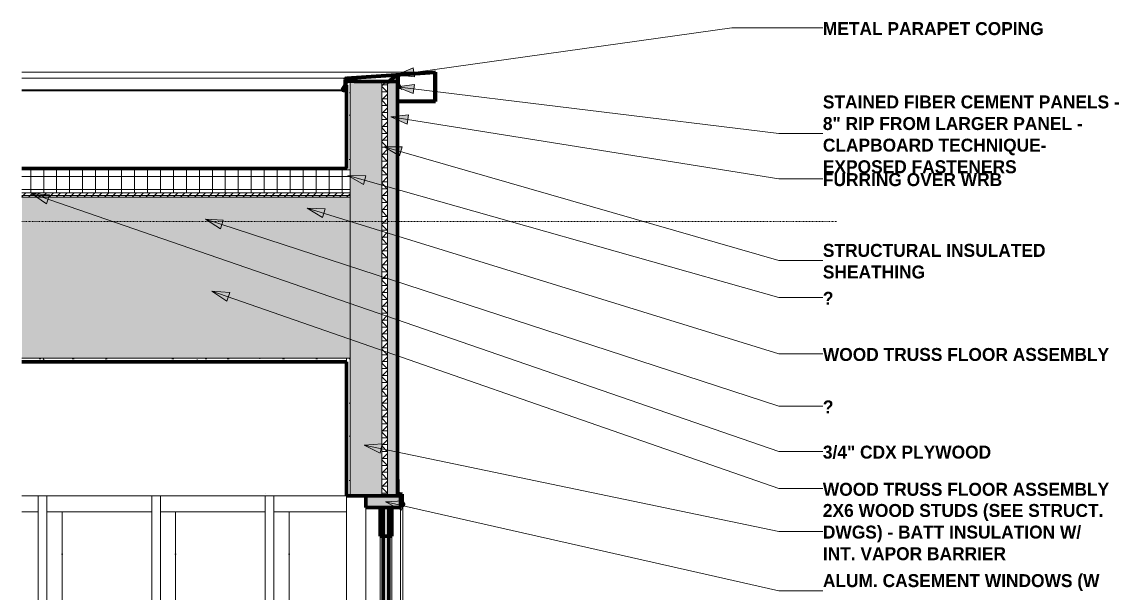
# Model space of a CAD drawing. Header units: inches. Extents: x 2031 to 2895, y -160 to 455.
# Drawn here: x 2552.3 to 2742.6, y 333.3 to 432.3 of the extents above; entities that cross this region are included whole.
import ezdxf

# ---------------------------------------------------------------- set-up
doc = ezdxf.new("R2010")
doc.units = ezdxf.units.IN
doc.header["$MEASUREMENT"] = 0
doc.linetypes.add('Aligning Line 1_8_', pattern=[0.25, 0.125, -0.125])
for name, color, linetype, lineweight in [('A-GLAZ-1', 135, 'Continuous', 18), ('A-GLAZ-2', 10, 'Continuous', 18), ('A-GLAZ-3', 27, 'Continuous', 18), ('A-GLAZ-5', 151, 'Continuous', 70), ('A-GLAZ-CWMG-1', 55, 'Continuous', 9), ('A-ROOF', 132, 'Continuous', 18), ('A-ROOF-1', 252, 'Continuous', 18), ('A-ROOF-2', 31, 'Continuous', 5), ('A-ROOF-3', 132, 'Continuous', 70), ('A-ROOF-PATT-1', 132, 'Continuous', 9), ('A-WALL', 113, 'Continuous', 18), ('A-WALL-1', 254, 'Continuous', 5), ('A-WALL-2', 8, 'Continuous', 5), ('A-WALL-4', 135, 'Continuous', 18), ('A-WALL-5', 27, 'Continuous', 18), ('A-WALL-6', 113, 'Continuous', 70), ('A-WALL-PATT-1', 55, 'Continuous', 9), ('A-WALL-PATT-2', 111, 'Continuous', 9), ('G-ANNO-SYMB', 111, 'Aligning Line 1_8_', 9), ('G-ANNO-TEXT', 231, 'Continuous', 9)]:
    doc.layers.add(name, color=color, linetype=linetype, lineweight=lineweight)
doc.styles.add('Century Gothic_B', font='GOTHICB.TTF', dxfattribs={"height": 2.25})
pattern_1 = [(0, (2013.8383, 59.024), (0, 1.2), []), (315, (2013.8383, 59.024), (1.1992531, 0), [1.696, -1.696]), (45, (2013.8383, 59.024), (1.1992531, 0), [1.696, -1.696])]
pattern_2 = [(161.57, (2013.95828, 59.144), (-0.9603837, -0.00039918), [0, -6.83, 0.758, 0]), (18.43, (2013.71828, 59.144), (-0.9603837, 0.00039918), [0, -6.83, 0.758, 0]), (108.43, (2013.95828, 59.144), (0.47951018, -2.4005264), [2.276, -5.312]), (71.57, (2013.71828, 59.144), (0.47951018, 2.4005264), [2.276, -5.312])]
pattern_3 = [(0, (2013.8383, 59.024), (7.68, 1.92), [0.317, -5.443, 0.317, -5.443, -30.72]), (0, (2013.8383, 59.024), (7.68, 1.92), [-11.52, 0.317, -11.203, 0.317, -5.443, -13.44]), (0, (2013.8383, 59.024), (7.68, 1.92), [-28.8, 0.317, -3.523, 0.317, -9.283]), (120, (2016.7183, 59.984), (-5.502769, 5.691075), [0.317, -5.443, 0.317, -5.443, -30.72]), (120, (2016.7183, 59.984), (-5.502769, 5.691075), [-11.52, 0.317, -11.203, 0.317, -5.443, -13.44]), (120, (2016.7183, 59.984), (-5.502769, 5.691075), [-28.8, 0.317, -3.523, 0.317, -9.283]), (240, (2017.6783, 63.824), (-2.177231, -7.611075), [0.317, -5.443, 0.317, -5.443, -30.72]), (240, (2017.6783, 63.824), (-2.177231, -7.611075), [-11.52, 0.317, -11.203, 0.317, -5.443, -13.44]), (240, (2017.6783, 63.824), (-2.177231, -7.611075), [-28.8, 0.317, -3.523, 0.317, -9.283])]

# ---------------------------------------------------------------- blocks, each defined once
blk = doc.blocks.new('Basic Wall _ EXT - FIBER CEMENT - LARGE - ___-2162461-WALL SECTION - NORTH_SOUTH - LOOKING WEST - Callout 5')
at = {"layer": 'A-WALL-5'}
blk.add_hatch(color=256, dxfattribs=at).paths.add_polyline_path([(3861.68, 348.51), (3861.77, 348.54), (3861.78, 348.55), (3861.81, 348.62), (3861.77, 348.7), (3861.5, 349.02), (3861.5, 350.46), (3860.75, 350.53), (3860.75, 353), (3860.72, 353), (3860.73, 350.5), (3861.47, 350.44), (3861.47, 349.01), (3861.77, 348.65), (3861.77, 348.61), (3861.75, 348.57), (3861.72, 348.55), (3861.67, 348.54), (3861.64, 348.56), (3861.36, 348.9), (3861.34, 348.88), (3861.64, 348.53), (3861.67, 348.51)], flags=0)
at = {"layer": 'A-WALL-6'}
for p, q in [((3860.72, 353), (3860.72, 350.5)), ((3860.75, 353), (3860.72, 353)), ((3860.75, 350.53), (3860.75, 353)), ((3860.72, 350.5), (3861.47, 350.44)), ((3861.5, 350.46), (3860.75, 350.53)), ((3861.47, 350.44), (3861.47, 349.01)), ((3861.5, 349.02), (3861.5, 350.46)), ((3861.36, 348.9), (3861.34, 348.88)), ((3861.34, 348.88), (3861.62, 348.54)), ((3861.64, 348.56), (3861.36, 348.9)), ((3861.47, 349.01), (3861.76, 348.66)), ((3861.79, 348.68), (3861.5, 349.02)), ((3861.75, 348.57), (3861.73, 348.55)), ((3861.75, 348.53), (3861.77, 348.55))]:
    blk.add_line(p, q, dxfattribs=at)
for centre, radius, start, end in [((3861.69, 348.6), 0.0937, 220, 310), ((3861.69, 348.6), 0.0625, 220, 310), ((3861.71, 348.62), 0.0625, 310, 40), ((3861.71, 348.62), 0.0937, 310, 40)]:
    blk.add_arc(centre, radius, start, end, dxfattribs=at)
blk = doc.blocks.new('Basic Wall _ EXT - FIBER CEMENT - SMALL - ___-2145935-WALL SECTION - NORTH_SOUTH - LOOKING WEST - Callout 5')
at = {"layer": 'A-WALL-5'}
h = blk.add_hatch(color=256, dxfattribs=at)
h.paths.add_polyline_path([(3867.29, 418.54), (3867.29, 423.66), (3851.85, 422.6), (3851.69, 422.52), (3851.63, 422.35), (3851.62, 421.37), (3851.56, 421.26), (3851.11, 420.57), (3851.35, 420.44), (3851.42, 420.42), (3851.57, 420.45), (3851.82, 420.57), (3851.78, 420.64), (3851.47, 420.5), (3851.42, 420.5), (3851.35, 420.52), (3851.22, 420.6), (3851.67, 421.3), (3851.69, 421.35), (3851.71, 421.44), (3851.71, 422.35), (3851.75, 422.47), (3851.85, 422.52), (3867.21, 423.58), (3867.21, 418.62), (3860.73, 418.62), (3860.73, 418.54), (3867.21, 418.54)], flags=0)
h.paths.add_polyline_path([(3851.42, 420.59), (3851.82, 421.26), (3851.85, 421.34), (3851.85, 421.39), (3851.85, 422), (3853.2, 422), (3853.2, 422.08), (3852, 422.07), (3851.84, 421.99), (3851.77, 421.83), (3851.76, 421.33), (3851.74, 421.26), (3851.36, 420.63), (3851.41, 420.6)], flags=0)
h.paths.add_polyline_path([(3861.19, 420.79), (3861.25, 420.84), (3860.82, 421.56), (3860.81, 421.63), (3860.81, 422.86), (3860.77, 423), (3860.65, 423.09), (3860.51, 423.1), (3860.37, 423.03), (3859.24, 422.07), (3859.18, 422.05), (3859.13, 422.04), (3858.3, 422.04), (3858.3, 422), (3859.29, 422.01), (3859.34, 422.04), (3860.45, 422.99), (3860.63, 423.02), (3860.73, 422.86), (3860.74, 421.57), (3860.75, 421.51), (3860.78, 421.45)], flags=0)
h.paths.add_polyline_path([(3852.33, 422.16), (3853.48, 422.16), (3853.48, 422.44), (3851.92, 422.47), (3851.85, 422.27), (3851.93, 422.24), (3851.97, 422.39), (3853.4, 422.37), (3853.4, 422.23), (3852.33, 422.23), (3852.33, 422.18)], flags=0)
at = {"layer": 'A-WALL-4'}
for p, q in [((3851.85, 421.39), (3851.85, 421.83)), ((3852.02, 422), (3852.47, 422)), ((3852.47, 422), (3853.2, 422)), ((3860.73, 422), (3860.73, 421.63)), ((3860.73, 418.62), (3860.73, 418.54))]:
    blk.add_line(p, q, dxfattribs=at)
at = {"layer": 'A-WALL-6'}
for p, q in [((3867.29, 423.66), (3851.85, 422.6)), ((3851.85, 422.52), (3867.21, 423.58)), ((3851.92, 422.47), (3851.85, 422.27)), ((3853.48, 422.44), (3851.92, 422.47)), ((3851.93, 422.24), (3851.97, 422.39)), ((3851.97, 422.39), (3853.4, 422.37)), ((3853.4, 422.37), (3853.4, 422.23)), ((3853.48, 422.16), (3853.48, 422.44)), ((3860.39, 423.05), (3859.29, 422.1)), ((3859.34, 422.04), (3860.44, 422.99)), ((3860.73, 422.86), (3860.73, 422)), ((3860.81, 421.63), (3860.81, 422.86)), ((3867.21, 423.58), (3867.21, 418.62)), ((3867.29, 418.54), (3867.29, 423.66)), ((3851.59, 421.3), (3851.11, 420.57)), ((3851.11, 420.57), (3851.3, 420.45)), ((3851.22, 420.6), (3851.65, 421.26)), ((3851.35, 420.52), (3851.22, 420.6)), ((3851.74, 421.26), (3851.35, 420.63)), ((3851.35, 420.63), (3851.42, 420.59)), ((3851.42, 420.59), (3851.8, 421.22)), ((3851.78, 420.64), (3851.51, 420.51)), ((3851.55, 420.44), (3851.82, 420.57)), ((3851.63, 422.35), (3851.63, 421.44)), ((3851.71, 421.44), (3851.71, 422.35)), ((3851.77, 421.83), (3851.77, 421.39)), ((3851.82, 420.57), (3851.78, 420.64)), ((3851.85, 422.27), (3851.93, 422.24)), ((3853.2, 422.08), (3852.02, 422.08)), ((3853.4, 422.23), (3852.33, 422.23)), ((3852.33, 422.23), (3852.33, 422.16)), ((3852.33, 422.16), (3853.48, 422.16)), ((3853.2, 422), (3853.2, 422.08)), ((3859.13, 422.04), (3858.3, 422.04)), ((3858.3, 422.04), (3858.3, 421.96)), ((3858.3, 421.96), (3859.13, 421.96)), ((3860.78, 421.45), (3861.19, 420.79)), ((3861.25, 420.84), (3860.84, 421.5)), ((3861.19, 420.79), (3861.25, 420.84)), ((3867.21, 418.62), (3860.73, 418.62)), ((3860.73, 418.54), (3867.29, 418.54))]:
    blk.add_line(p, q, dxfattribs=at)
for centre, radius, start, end in [((3851.88, 422.35), 0.25, 96.9295, 180), ((3851.88, 422.35), 0.171, 97.5543, 180), ((3860.56, 422.86), 0.25, 0, 130.7229), ((3860.56, 422.86), 0.171, 0, 130.7229), ((3851.44, 420.67), 0.171, 237.9895, 295.8255), ((3851.38, 421.44), 0.25, 327.174, 0), ((3851.38, 421.44), 0.329, 327.174, 0), ((3851.52, 421.39), 0.25, 328.5676, 0), ((3852.02, 421.83), 0.25, 90, 180), ((3851.52, 421.39), 0.329, 328.5676, 0), ((3852.02, 421.83), 0.171, 90, 180), ((3859.13, 422.29), 0.25, 270, 310.7229), ((3859.13, 422.29), 0.329, 270, 310.7229), ((3861.06, 421.63), 0.329, 180, 211.7619), ((3861.06, 421.63), 0.25, 180, 211.7619), ((3851.44, 420.67), 0.25, 237.9895, 295.8255)]:
    blk.add_arc(centre, radius, start, end, dxfattribs=at)
blk = doc.blocks.new('_THE_ WINDOW _ DOOR - Door - 3rd floors-2113394-WALL SECTION - NORTH_SOUTH - LOOKING WEST - Callout 5')
at = {"layer": 'A-GLAZ-2'}
blk.add_hatch(color=256, dxfattribs=at).paths.add_polyline_path([(3859.22, 270.12), (3859.22, 348.12), (3858.22, 348.12), (3858.22, 270.12)], flags=0)
at = {"layer": 'A-GLAZ-3'}
h = blk.add_hatch(color=256, dxfattribs=at)
h.paths.add_polyline_path([(3861.22, 268.12), (3861.22, 270.12), (3859.72, 270.12), (3859.72, 268.12), (3860.72, 268.12)], flags=0)
h.paths.add_polyline_path([(3855.22, 268.12), (3857.72, 268.12), (3857.72, 270.12), (3855.22, 270.12)], flags=0)
h.paths.add_polyline_path([(3855.22, 348.12), (3861.22, 348.12), (3861.22, 350.12), (3855.22, 350.12), (3855.22, 348.72)], flags=0)
h = blk.add_hatch(color=256, dxfattribs=at)
h.paths.add_polyline_path([(3859.72, 268.12), (3859.72, 275.12), (3859.22, 275.12), (3859.22, 270.12), (3858.22, 270.12), (3858.22, 275.12), (3857.72, 275.12), (3857.72, 268.12)], flags=0)
h.paths.add_polyline_path([(3859.22, 343.12), (3859.72, 343.12), (3859.72, 348.12), (3859.22, 348.12), (3859.22, 344.12)], flags=0)
h.paths.add_polyline_path([(3858.22, 343.12), (3858.22, 348.12), (3857.72, 348.12), (3857.72, 343.12)], flags=0)
at = {"layer": 'A-GLAZ-1'}
for p, q in [((3855.22, 270.12), (3855.22, 348.12)), ((3861.22, 348.12), (3861.22, 270.12)), ((3857.72, 275.12), (3857.72, 343.12)), ((3859.72, 343.12), (3859.72, 275.12))]:
    blk.add_line(p, q, dxfattribs=at)
at = {"layer": 'A-GLAZ-5'}
for p, q in [((3855.22, 350.12), (3855.22, 348.12)), ((3861.22, 350.12), (3855.22, 350.12)), ((3861.22, 348.12), (3861.22, 350.12)), ((3855.22, 348.12), (3861.22, 348.12)), ((3859.72, 348.12), (3857.72, 348.12)), ((3857.72, 348.12), (3857.72, 343.12)), ((3859.22, 348.12), (3858.22, 348.12)), ((3858.22, 348.12), (3858.22, 270.12)), ((3859.22, 270.12), (3859.22, 348.12)), ((3859.72, 343.12), (3859.72, 348.12)), ((3857.72, 343.12), (3859.72, 343.12)), ((3859.72, 275.12), (3857.72, 275.12)), ((3857.72, 275.12), (3857.72, 268.12)), ((3859.72, 268.12), (3859.72, 275.12)), ((3855.22, 270.12), (3855.22, 268.12)), ((3861.22, 270.12), (3855.22, 270.12)), ((3858.22, 270.12), (3859.22, 270.12)), ((3861.22, 268.12), (3861.22, 270.12)), ((3855.22, 268.12), (3861.22, 268.12)), ((3857.72, 268.12), (3859.72, 268.12))]:
    blk.add_line(p, q, dxfattribs=at)
blk = doc.blocks.new('Basic Wall _ EXT - FIBER CEMENT - LARGE - ___-2162463-WALL SECTION - NORTH_SOUTH - LOOKING WEST - Callout 5')
at = {"layer": 'A-WALL-4'}
for p, q in [((3860.72, 350.44), (3861.47, 350.44)), ((3861.66, 348.51), (3861.69, 348.51)), ((3861.66, 348.51), (3861.68, 348.51))]:
    blk.add_line(p, q, dxfattribs=at)
at = {"layer": 'A-WALL-4', "flags": 128}
for points in [[(3861.69, 348.51), (3861.71, 348.51), (3861.73, 348.52), (3861.75, 348.53)], [(3861.77, 348.55), (3861.79, 348.57), (3861.8, 348.59), (3861.81, 348.61), (3861.81, 348.64), (3861.8, 348.66), (3861.79, 348.68)]]:
    blk.add_lwpolyline(points, dxfattribs=at)
blk = doc.blocks.new('Basic Wall _ EXT - FIBER CEMENT - SMALL - ___-2145937-WALL SECTION - NORTH_SOUTH - LOOKING WEST - Callout 5')
at = {"layer": 'A-WALL-4'}
for p, q in [((3867.29, 423.66), (3795.59, 423.66)), ((3795.59, 422.6), (3851.85, 422.6)), ((3851.75, 422.47), (3851.92, 422.47)), ((3851.97, 422.37), (3853.4, 422.37)), ((3860.56, 423.11), (3860.41, 423.11)), ((3795.59, 420.57), (3851.11, 420.57)), ((3851.23, 420.59), (3851.42, 420.59)), ((3851.25, 420.63), (3851.35, 420.63)), ((3851.45, 420.64), (3851.78, 420.64)), ((3851.71, 422.27), (3851.85, 422.27)), ((3851.71, 422.24), (3851.93, 422.24)), ((3852.33, 422.23), (3851.71, 422.23)), ((3851.71, 422.16), (3852.33, 422.16)), ((3852.02, 422.08), (3851.71, 422.08)), ((3853.2, 422.04), (3858.3, 422.04)), ((3859.28, 422), (3859.34, 422.04)), ((3860.72, 420.79), (3861.19, 420.79)), ((3795.59, 420.42), (3851.44, 420.42))]:
    blk.add_line(p, q, dxfattribs=at)
at = {"layer": 'A-WALL-4', "flags": 128}
for points in [[(3851.85, 422.6), (3851.79, 422.59), (3851.73, 422.56), (3851.69, 422.52), (3851.66, 422.47), (3851.63, 422.41), (3851.63, 422.35)], [(3860.65, 423.09), (3860.63, 423.1), (3860.57, 423.11), (3860.51, 423.11), (3860.45, 423.09), (3860.39, 423.05)], [(3860.81, 422.86), (3860.8, 422.92), (3860.77, 422.98), (3860.74, 423.03), (3860.69, 423.07), (3860.67, 423.09)], [(3851.65, 421.26), (3851.68, 421.32), (3851.7, 421.38), (3851.71, 421.44)], [(3852.02, 422.08), (3851.96, 422.07), (3851.9, 422.05), (3851.85, 422.01), (3851.81, 421.95), (3851.78, 421.89), (3851.77, 421.83)], [(3851.8, 421.22), (3851.83, 421.28), (3851.85, 421.33)], [(3860.73, 421.63), (3860.73, 421.57), (3860.75, 421.51), (3860.78, 421.45)], [(3851.3, 420.45), (3851.36, 420.43), (3851.42, 420.42), (3851.49, 420.42), (3851.55, 420.44)]]:
    blk.add_lwpolyline(points, dxfattribs=at)
blk = doc.blocks.new('Rectangular Mullion - Profile_Polycarbonate_Upper and left-1991598-WALL SECTION - NORTH_SOUTH - LOOKING WEST - Callout 5')
at = {"layer": 'A-GLAZ-CWMG-1'}
for p, q in [((3798.42, 347.37), (3795.59, 347.37)), ((3818.11, 347.37), (3799.92, 347.37)), ((3837.79, 347.37), (3819.61, 347.37)), ((3851.85, 347.37), (3839.29, 347.37))]:
    blk.add_line(p, q, dxfattribs=at)
blk = doc.blocks.new('Rectangular Mullion - Stud - Vertical-2193584-WALL SECTION - NORTH_SOUTH - LOOKING WEST - Callout 5')
at = {"layer": 'A-GLAZ-CWMG-1'}
for p, q in [((3837.79, 350.48), (3837.79, 350.49)), ((3837.79, 273.5), (3837.79, 350.12)), ((3839.29, 350.12), (3839.29, 273.5)), ((3839.29, 273.5), (3837.79, 273.5))]:
    blk.add_line(p, q, dxfattribs=at)
blk = doc.blocks.new('Rectangular Mullion - Stud - Vertical-V4-WALL SECTION - NORTH_SOUTH - LOOKING WEST - Callout 5')
at = {"layer": 'A-GLAZ-CWMG-1'}
for p, q in [((3818.11, 273.5), (3818.11, 350.12)), ((3819.61, 350.12), (3819.61, 273.5)), ((3819.61, 273.5), (3818.11, 273.5))]:
    blk.add_line(p, q, dxfattribs=at)
blk = doc.blocks.new('Rectangular Mullion - Profile_Polycarbonate_Upper and left-1741240-WALL SECTION - NORTH_SOUTH - LOOKING WEST - Callout 5')
at = {"layer": 'A-GLAZ-CWMG-1'}
for p, q in [((3861.22, 350.12), (3861.47, 350.12)), ((3861.5, 350.12), (3861.66, 350.12)), ((3861.66, 348.83), (3861.66, 350.12)), ((3861.66, 348.55), (3861.66, 348.78)), ((3861.66, 310), (3861.66, 348.52))]:
    blk.add_line(p, q, dxfattribs=at)

msp = doc.modelspace()

# ---------------------------------------------------------------- hatches: boundary and pattern name
at = {"layer": 'A-ROOF-1'}
msp.add_hatch(color=256, dxfattribs=at).paths.add_polyline_path([(2587.65, 406.7), (2608.58, 406.7), (2608.58, 406.95), (2552.32, 406.95), (2552.32, 406.7)], flags=0)
at = {"layer": 'A-ROOF-2'}
msp.add_hatch(color=256, dxfattribs=at).paths.add_polyline_path([(2608.58, 374), (2609.21, 374), (2609.21, 401.95), (2552.32, 401.95), (2552.32, 374)], flags=0)
at = {"layer": 'A-ROOF-PATT-1'}
h = msp.add_hatch(dxfattribs=at)
h.set_pattern_fill('FP_7', color=256, style=0, pattern_type=2)
h.set_pattern_definition([(0, (2013.8383, 59.024), (0, 2.25), []), (90, (2013.8383, 59.024), (-2.25, 1e-16), [])])
h.paths.add_polyline_path([(2609.21, 402.7), (2609.21, 406.7), (2552.32, 406.7), (2552.32, 402.7), (2608.58, 402.7)], flags=0)
h = msp.add_hatch(dxfattribs=at)
h.set_pattern_fill('FP_3', color=256, style=0, pattern_type=2)
h.set_pattern_definition(pattern_1)
h.paths.add_polyline_path([(2567.73, 401.95), (2609.21, 401.95), (2609.21, 402.7), (2552.32, 402.7), (2552.32, 401.95)], flags=0)
h = msp.add_hatch(dxfattribs=at)
h.set_pattern_fill('FP_1', color=256, style=0, pattern_type=2)
h.set_pattern_definition(pattern_3)
h.paths.add_polyline_path([(2552.32, 373.37), (2608.58, 373.37), (2608.58, 374), (2552.32, 374)], flags=0)
at = {"layer": 'A-WALL-1'}
h = msp.add_hatch(color=256, dxfattribs=at)
h.paths.add_polyline_path([(2617.21, 109.75), (2617.46, 109.75), (2617.46, 136.5), (2617.21, 136.5), (2617.21, 109.75)], flags=0)
h.paths.add_polyline_path([(2617.46, 229.75), (2617.46, 230.12), (2617.21, 230.12), (2617.21, 229.75)], flags=0)
h.paths.add_polyline_path([(2617.46, 265.87), (2617.46, 267.62), (2617.21, 267.62), (2617.21, 265.87)], flags=0)
h.paths.add_polyline_path([(2617.46, 350.12), (2617.46, 350.5), (2617.21, 350.5), (2617.21, 350.12)], flags=0)
at = {"layer": 'A-WALL-2'}
for points in [[(2616.36, 350.5), (2617.21, 350.5), (2617.21, 422), (2615.71, 422), (2615.71, 350.5)], [(2617.21, 350.5), (2617.46, 350.5), (2617.46, 422), (2617.21, 422), (2617.21, 350.5)]]:
    msp.add_hatch(color=256, dxfattribs=at).paths.add_polyline_path(points, flags=0)
h = msp.add_hatch(color=256, dxfattribs=at)
h.paths.add_polyline_path([(2615.71, 109.87), (2617.21, 109.87), (2617.21, 136.5), (2616.46, 136.5), (2616.46, 137), (2615.71, 137), (2615.71, 110.75)], flags=0)
h.paths.add_polyline_path([(2615.71, 229.75), (2617.21, 229.75), (2617.21, 230.12), (2615.71, 230.12)], flags=0)
h.paths.add_polyline_path([(2615.71, 265.87), (2617.21, 265.87), (2617.21, 267.62), (2616.46, 267.62), (2616.46, 268.12), (2615.71, 268.12), (2615.71, 266.07)], flags=0)
h.paths.add_polyline_path([(2616.46, 350.12), (2617.21, 350.12), (2617.21, 350.5), (2615.71, 350.5), (2615.71, 350.12), (2616.36, 350.12)], flags=0)
at = {"layer": 'A-WALL-PATT-1'}
h = msp.add_hatch(dxfattribs=at)
h.set_pattern_fill('FP_30', color=256, style=0, pattern_type=2)
h.set_pattern_definition([(90, (2638.016, 268), (-19.685, 1e-15), [24, 0, 0, 0])])
h.paths.add_polyline_path([(2552.32, 273.5), (2555.16, 273.5), (2555.16, 347.37), (2552.32, 347.37), (2552.32, 289.02)], flags=0)
h.paths.add_polyline_path([(2556.66, 273.5), (2574.84, 273.5), (2574.84, 347.37), (2556.66, 347.37), (2556.66, 289.02)], flags=0)
h.paths.add_polyline_path([(2576.34, 273.5), (2594.52, 273.5), (2594.52, 347.37), (2576.34, 347.37), (2576.34, 289.02)], flags=0)
h.paths.add_polyline_path([(2596.02, 273.5), (2608.58, 273.5), (2608.58, 347.37), (2596.02, 347.37), (2596.02, 289.02)], flags=0)
at = {"layer": 'A-WALL-PATT-2'}
h = msp.add_hatch(dxfattribs=at)
h.set_pattern_fill('FP_1', color=256, style=0, pattern_type=2)
h.set_pattern_definition(pattern_3)
h.paths.add_polyline_path([(2608.58, 350.5), (2609.21, 350.5), (2609.21, 374), (2608.58, 374), (2608.58, 350.5)], flags=0)
h.paths.add_polyline_path([(2609.21, 350.5), (2609.21, 350.5), (2608.58, 350.5)], flags=0)
h.paths.add_polyline_path([(2609.11, 406.7), (2609.21, 406.7), (2609.21, 422), (2608.58, 422), (2608.58, 406.7)], flags=0)
h = msp.add_hatch(dxfattribs=at)
h.set_pattern_fill('FP_4', color=256, style=0, pattern_type=2)
h.set_pattern_definition(pattern_2)
h.paths.add_polyline_path([(2614.15, 350.5), (2614.71, 350.5), (2614.71, 422), (2609.21, 422), (2609.21, 350.5), (2609.73, 350.5)], flags=0)
h = msp.add_hatch(dxfattribs=at)
h.set_pattern_fill('FP_3', color=256, style=0, pattern_type=2)
h.set_pattern_definition(pattern_1)
h.paths.add_polyline_path([(2615.71, 350.5), (2615.71, 422), (2614.71, 422), (2614.71, 350.5)], flags=0)
h = msp.add_hatch(dxfattribs=at)
h.set_pattern_fill('FP_1', color=256, style=0, pattern_type=2)
h.set_pattern_definition(pattern_3)
h.paths.add_polyline_path([(2608.58, 136), (2609.21, 136), (2609.21, 137), (2608.58, 137)], flags=0)
h.paths.add_polyline_path([(2608.58, 229.75), (2609.21, 229.75), (2609.21, 241.87), (2608.58, 241.87), (2608.58, 230.12)], flags=0)
h.paths.add_polyline_path([(2608.58, 268), (2609.21, 268), (2609.21, 268.12), (2608.58, 268.12)], flags=0)
h.paths.add_polyline_path([(2608.58, 350.12), (2609.21, 350.12), (2609.21, 350.5), (2608.58, 350.5), (2608.58, 350.44)], flags=0)
h = msp.add_hatch(dxfattribs=at)
h.set_pattern_fill('FP_4', color=256, style=0, pattern_type=2)
h.set_pattern_definition(pattern_2)
h.paths.add_polyline_path([(2609.21, 134.62), (2614.71, 134.62), (2614.71, 137), (2609.21, 137), (2609.21, 135.62)], flags=0)
h.paths.add_polyline_path([(2611.64, 229.75), (2614.71, 229.75), (2614.71, 231.12), (2612.11, 231.12), (2612.11, 240.75), (2614.71, 240.75), (2614.71, 241.87), (2609.21, 241.87), (2609.21, 229.75)], flags=0)
h.paths.add_polyline_path([(2614.71, 266.62), (2614.71, 268.12), (2609.21, 268.12), (2609.21, 266.62), (2614.46, 266.62)], flags=0)
h.paths.add_polyline_path([(2614.71, 350.12), (2614.71, 350.5), (2609.21, 350.5), (2609.21, 350.12), (2614.15, 350.12)], flags=0)
h = msp.add_hatch(dxfattribs=at)
h.set_pattern_fill('FP_3', color=256, style=0, pattern_type=2)
h.set_pattern_definition(pattern_1)
h.paths.add_polyline_path([(2615.71, 109.87), (2615.71, 137), (2614.71, 137), (2614.71, 109.87)], flags=0)
h.paths.add_polyline_path([(2614.71, 229.75), (2615.71, 229.75), (2615.71, 230.12), (2614.71, 230.12)], flags=0)
h.paths.add_polyline_path([(2614.71, 265.87), (2615.71, 265.87), (2615.71, 268.12), (2614.71, 268.12), (2614.71, 266.07)], flags=0)
h.paths.add_polyline_path([(2614.71, 350.12), (2615.71, 350.12), (2615.71, 350.5), (2614.71, 350.5), (2614.71, 350.44)], flags=0)
at = {"layer": 'G-ANNO-TEXT'}
for points in [[(2617.31, 423.2), (2620.39, 422.82), (2620.17, 424.41)], [(2617.31, 421.09), (2620.19, 419.93), (2620.38, 421.52)], [(2616.28, 415.91), (2619.11, 414.64), (2619.37, 416.23)], [(2615.13, 410.71), (2617.79, 409.11), (2618.24, 410.66)], [(2608.86, 405.72), (2611.53, 404.13), (2611.97, 405.68)], [(2553.99, 402.56), (2556.57, 400.82), (2557.09, 402.34)], [(2601.79, 400.07), (2604.42, 398.42), (2604.9, 399.95)], [(2584.14, 398.14), (2586.75, 396.45), (2587.24, 397.97)], [(2585.27, 385.66), (2587.84, 383.92), (2588.37, 385.44)], [(2611.67, 358.96), (2614.44, 357.56), (2614.77, 359.14)], [(2615.38, 349.13), (2618.13, 347.68), (2618.48, 349.25)]]:
    msp.add_hatch(color=256, dxfattribs=at).paths.add_polyline_path(points, flags=0)

# ---------------------------------------------------------------- linework, layer by layer
at = {"layer": 'A-ROOF'}
for p, q in [((2609.21, 406.7), (2552.32, 406.7)), ((2609.21, 402.7), (2552.32, 402.7)), ((2609.21, 401.95), (2552.32, 401.95)), ((2552.32, 374), (2609.21, 374))]:
    msp.add_line(p, q, dxfattribs=at)
at = {"layer": 'A-ROOF-3'}
for p, q in [((2608.58, 406.95), (2552.32, 406.95)), ((2552.32, 373.37), (2608.58, 373.37))]:
    msp.add_line(p, q, dxfattribs=at)
at = {"layer": 'A-WALL'}
for p, q in [((2609.21, 422), (2609.21, 350.12)), ((2614.71, 350.12), (2614.71, 422)), ((2615.71, 350.12), (2615.71, 422)), ((2617.21, 350.12), (2617.21, 422)), ((2608.58, 406.95), (2608.58, 406.7)), ((2608.58, 374), (2608.58, 373.37)), ((2617.46, 350.5), (2617.21, 350.5))]:
    msp.add_line(p, q, dxfattribs=at)
at = {"layer": 'A-WALL-4'}
for p, q in [((2608.58, 421.83), (2608.58, 421.39)), ((2609.93, 422), (2608.76, 422)), ((2617.46, 421.63), (2617.46, 422)), ((2617.46, 418.54), (2617.46, 418.62)), ((2552.32, 350.12), (2608.58, 350.12)), ((2608.58, 268.12), (2608.58, 350.12))]:
    msp.add_line(p, q, dxfattribs=at)
at = {"layer": 'A-WALL-6'}
for p, q in [((2608.58, 422), (2608.58, 421.83)), ((2608.76, 422), (2608.58, 422)), ((2608.58, 421.39), (2608.58, 406.95)), ((2617.46, 422), (2609.93, 422)), ((2617.46, 418.62), (2617.46, 421.63)), ((2617.46, 350.12), (2617.46, 418.54)), ((2608.58, 373.37), (2608.58, 350.12)), ((2608.58, 350.12), (2617.46, 350.12))]:
    msp.add_line(p, q, dxfattribs=at)
at = {"layer": 'G-ANNO-SYMB'}
msp.add_line((2552.32, 397.76), (2693.65, 397.76), dxfattribs=at)
at = {"layer": 'G-ANNO-TEXT'}
for p, q in [((2617.31, 423.2), (2675.41, 431.32)), ((2675.41, 431.32), (2691.21, 431.32)), ((2620.17, 424.41), (2617.31, 423.2)), ((2620.39, 422.82), (2620.17, 424.41)), ((2617.31, 423.2), (2620.39, 422.82)), ((2620.38, 421.52), (2617.31, 421.09)), ((2617.31, 421.09), (2620.19, 419.93)), ((2617.31, 421.09), (2683.57, 412.98)), ((2620.19, 419.93), (2620.38, 421.52)), ((2619.37, 416.23), (2616.28, 415.91)), ((2616.28, 415.91), (2619.11, 414.64)), ((2616.28, 415.91), (2683.57, 405.12)), ((2619.11, 414.64), (2619.37, 416.23)), ((2683.57, 412.98), (2691.21, 412.98)), ((2615.13, 410.71), (2617.79, 409.11)), ((2618.24, 410.66), (2615.13, 410.71)), ((2615.13, 410.71), (2683.57, 390.98)), ((2617.79, 409.11), (2618.24, 410.66)), ((2608.86, 405.72), (2611.53, 404.13)), ((2611.97, 405.68), (2608.86, 405.72)), ((2608.86, 405.72), (2683.57, 384.53)), ((2611.53, 404.13), (2611.97, 405.68)), ((2683.57, 405.12), (2691.21, 405.12)), ((2553.99, 402.56), (2556.57, 400.82)), ((2557.09, 402.34), (2553.99, 402.56)), ((2553.99, 402.56), (2683.57, 357.85)), ((2556.57, 400.82), (2557.09, 402.34)), ((2601.79, 400.07), (2604.42, 398.42)), ((2604.9, 399.95), (2601.79, 400.07)), ((2601.79, 400.07), (2683.57, 374.79)), ((2604.42, 398.42), (2604.9, 399.95)), ((2584.14, 398.14), (2586.75, 396.45)), ((2587.24, 397.97), (2584.14, 398.14)), ((2584.14, 398.14), (2683.57, 365.69)), ((2586.75, 396.45), (2587.24, 397.97)), ((2683.57, 390.98), (2691.21, 390.98)), ((2585.27, 385.66), (2587.84, 383.92)), ((2588.37, 385.44), (2585.27, 385.66)), ((2585.27, 385.66), (2683.57, 351.4)), ((2587.84, 383.92), (2588.37, 385.44)), ((2683.57, 384.53), (2691.21, 384.53)), ((2683.57, 374.79), (2691.21, 374.79)), ((2683.57, 365.69), (2691.21, 365.69)), ((2614.77, 359.14), (2611.67, 358.96)), ((2611.67, 358.96), (2614.44, 357.56)), ((2611.67, 358.96), (2683.57, 343.98)), ((2614.44, 357.56), (2614.77, 359.14)), ((2683.57, 357.85), (2691.21, 357.85)), ((2683.57, 351.4), (2691.21, 351.4)), ((2618.48, 349.25), (2615.38, 349.13)), ((2615.38, 349.13), (2618.13, 347.68)), ((2615.38, 349.13), (2683.57, 333.68)), ((2618.13, 347.68), (2618.48, 349.25)), ((2683.57, 343.98), (2691.21, 343.98)), ((2683.57, 333.68), (2691.21, 333.68))]:
    msp.add_line(p, q, dxfattribs=at)

# ---------------------------------------------------------------- block references
at = {"layer": 'A-GLAZ-1'}
msp.add_blockref('_THE_ WINDOW _ DOOR - Door - 3rd floors-2113394-WALL SECTION - NORTH_SOUTH - LOOKING WEST - Callout 5', (-1243.27, 0), dxfattribs=at)
at = {"layer": 'A-GLAZ-CWMG-1'}
for name, p in [('Rectangular Mullion - Stud - Vertical-V4-WALL SECTION - NORTH_SOUTH - LOOKING WEST - Callout 5', (-1262.95, 0)), ('Rectangular Mullion - Stud - Vertical-V4-WALL SECTION - NORTH_SOUTH - LOOKING WEST - Callout 5', (-1243.27, 0)), ('Rectangular Mullion - Stud - Vertical-2193584-WALL SECTION - NORTH_SOUTH - LOOKING WEST - Callout 5', (-1243.27, 0)), ('Rectangular Mullion - Profile_Polycarbonate_Upper and left-1741240-WALL SECTION - NORTH_SOUTH - LOOKING WEST - Callout 5', (-1243.27, 0)), ('Rectangular Mullion - Profile_Polycarbonate_Upper and left-1991598-WALL SECTION - NORTH_SOUTH - LOOKING WEST - Callout 5', (-1243.27, 0))]:
    msp.add_blockref(name, p, dxfattribs=at)
at = {"layer": 'A-WALL-4'}
for name in ['Basic Wall _ EXT - FIBER CEMENT - SMALL - ___-2145937-WALL SECTION - NORTH_SOUTH - LOOKING WEST - Callout 5', 'Basic Wall _ EXT - FIBER CEMENT - SMALL - ___-2145935-WALL SECTION - NORTH_SOUTH - LOOKING WEST - Callout 5', 'Basic Wall _ EXT - FIBER CEMENT - LARGE - ___-2162461-WALL SECTION - NORTH_SOUTH - LOOKING WEST - Callout 5', 'Basic Wall _ EXT - FIBER CEMENT - LARGE - ___-2162463-WALL SECTION - NORTH_SOUTH - LOOKING WEST - Callout 5']:
    msp.add_blockref(name, (-1243.27, 0), dxfattribs=at)

# ---------------------------------------------------------------- texts
at = {"layer": 'G-ANNO-TEXT', "char_height": 2.25, "attachment_point": 1, "style": 'Century Gothic_B'}
for s, insert, width in [('METAL PARAPET COPING', (2691.21, 432.32), 45.5257), ('STAINED FIBER CEMENT PANELS -', (2691.21, 419.6), 59.3122), ('8" RIP FROM LARGER PANEL -', (2691.21, 415.85), 52.8735), ('CLAPBOARD TECHNIQUE-', (2691.21, 412.1), 46.8892), ('EXPOSED FASTENERS', (2691.21, 408.35), 37.6477), ('FURRING OVER WRB', (2691.21, 406.12), 36.5115), ('STRUCTURAL INSULATED', (2691.21, 393.85), 42.7987), ('SHEATHING', (2691.21, 390.1), 21.0585), ('\\fCentury Gothic|b1|i0|c0|p34|;?', (2691.21, 385.53), 2.1967), ('WOOD TRUSS FLOOR ASSEMBLY', (2691.21, 375.79), 57.4942), ('\\fCentury Gothic|b1|i0|c0|p34|;?', (2691.21, 366.69), 2.1967), ('3/4" CDX PLYWOOD', (2691.21, 358.85), 37.0417), ('WOOD TRUSS FLOOR ASSEMBLY', (2691.21, 352.4), 57.4942), ('2X6 WOOD STUDS (SEE STRUCT.', (2691.21, 348.73), 56.5852), ('DWGS) - BATT INSULATION W/', (2691.21, 344.98), 54.1612), ('INT. VAPOR BARRIER', (2691.21, 341.23), 37.1175), ('ALUM. CASEMENT WINDOWS (W', (2691.21, 336.56), 58.6305)]:
    msp.add_mtext(s, dxfattribs=dict(at, insert=insert, width=width))

doc.saveas('drawing.dxf')
